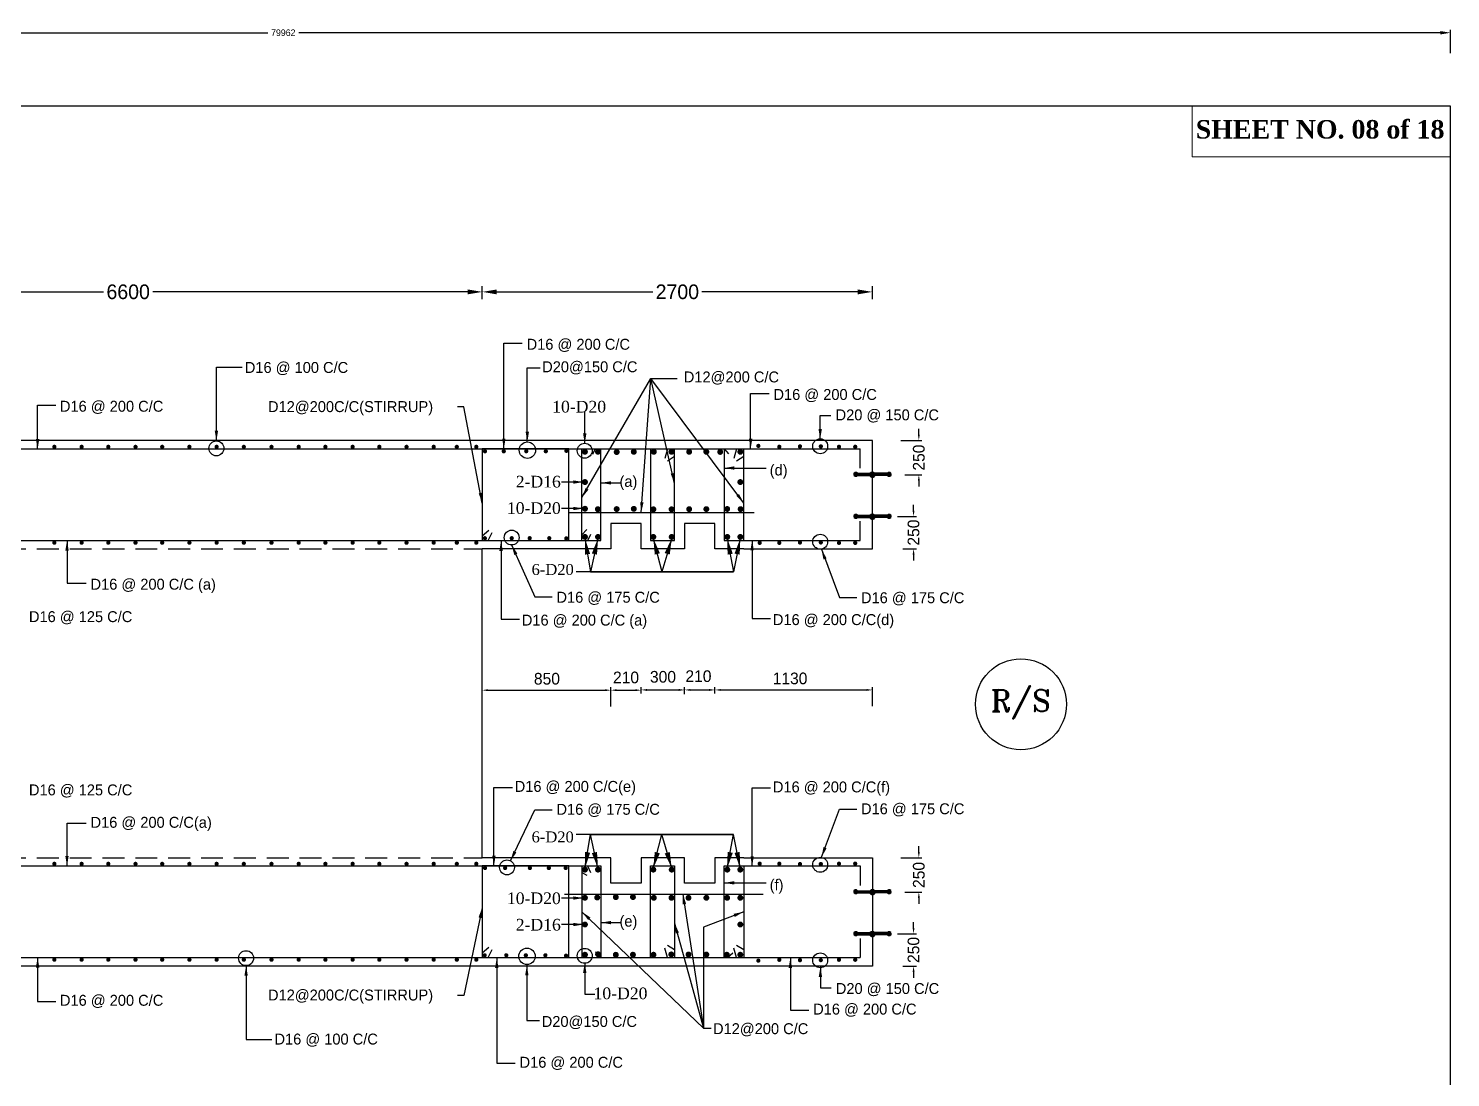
# Model space of a CAD drawing. Extents: x -1206532 to 786809, y -4288605 to 172932.
# Drawn here: x -339896 to -291186, y -4242746 to -4206809 of the extents above; entities that cross this region are included whole.
import ezdxf

# ---------------------------------------------------------------- set-up
doc = ezdxf.new("R2010")
doc.units = 0
doc.header["$LTSCALE"] = 300
doc.header["$MEASUREMENT"] = 0
doc.linetypes.add('DASHED', pattern=[0.75, 0.5, -0.25])
doc.layers.get('0').update_dxf_attribs({"linetype": 'CONTINUOUS'})
doc.layers.get('DEFPOINTS').update_dxf_attribs({"linetype": 'CONTINUOUS'})
doc.layers.add('LINE', color=7, linetype='CONTINUOUS')
doc.layers.add('Other line', color=7, linetype='CONTINUOUS', lineweight=15)
doc.styles.add('BIG', font='ROMANT.SHX')
doc.styles.add('SMALL', font='ROMANS.SHX')
doc.dimstyles.new('3', dxfattribs={"dimtxt": 225, "dimasz": 350, "dimexe": 100, "dimexo": 25, "dimgap": 9, "dimtad": 0, "dimdec": 0, "dimzin": 0, "dimdsep": 46, "dimtxsty": 'Standard', "dimcen": 0, "dimclrd": 5, "dimclre": 6, "dimclrt": 1, "dimadec": 0, "dimazin": 0, "dimtfac": 1, "dimtdec": 0, "dimtofl": 0, "dimtmove": 2, "dimatfit": 3, "dimfxl": 1, "dimtolj": 1, "dimtzin": 0, "dimarcsym": 0})

# ---------------------------------------------------------------- blocks, each defined once
blk = doc.blocks.new('*D509')
at = {"layer": 'DEFPOINTS', "color": 0, "lineweight": 30}
for p in [(-291186, -4206957), (-371148, -4209476), (-291186, -4209476)]:
    blk.add_point(p, dxfattribs=at)
at = {"layer": 'Other line', "color": 0, "linetype": 'ByBlock', "lineweight": -2}
for p, q in [((-371148, -4207657), (-371148, -4206857)), ((-291186, -4207657), (-291186, -4206857))]:
    blk.add_line(p, q, dxfattribs=at)
at = {"layer": 'Other line', "linetype": 'ByBlock', "lineweight": -2}
for p, q in [((-370798, -4206957), (-331701, -4206957)), ((-291536, -4206957), (-330633, -4206957))]:
    blk.add_line(p, q, dxfattribs=at)
at = {"layer": 'Other line', "lineweight": 30}
for points in [[(-370798, -4206898), (-370798, -4207015), (-371148, -4206957)], [(-291536, -4206898), (-291536, -4207015), (-291186, -4206957)]]:
    blk.add_solid(points, dxfattribs=at)
at = {"layer": 'Other line', "color": 0, "lineweight": 30, "insert": (-331167, -4206957), "char_height": 225, "attachment_point": 5}
blk.add_mtext('\\A1;79962', dxfattribs=at)
blk = doc.blocks.new('*D867')
at = {"layer": 'DEFPOINTS', "color": 0, "lineweight": 30}
for p in [(-324353, -4215833), (-348608, -4216417), (-324353, -4216417)]:
    blk.add_point(p, dxfattribs=at)
at = {"layer": 'LINE', "color": 7, "lineweight": -2}
for p, q in [((-348608, -4216083), (-348608, -4215633)), ((-348108, -4215833), (-337322, -4215833)), ((-324853, -4215833), (-335638, -4215833)), ((-324353, -4216083), (-324353, -4215633))]:
    blk.add_line(p, q, dxfattribs=at)
at = {"layer": 'LINE', "color": 7, "lineweight": 30}
for points in [[(-348108, -4215750), (-348108, -4215917), (-348608, -4215833)], [(-324853, -4215750), (-324853, -4215917), (-324353, -4215833)]]:
    blk.add_solid(points, dxfattribs=at)
at = {"layer": 'LINE', "color": 7, "lineweight": 30, "insert": (-336480, -4215833), "char_height": 500, "attachment_point": 5}
blk.add_mtext('\\A1;6600', dxfattribs=at)
blk = doc.blocks.new('*D868')
at = {"layer": 'DEFPOINTS', "color": 0, "lineweight": 30}
for p in [(-310988, -4215833), (-324353, -4216224), (-310988, -4216224)]:
    blk.add_point(p, dxfattribs=at)
at = {"layer": 'LINE', "color": 7, "lineweight": -2}
for p, q in [((-324353, -4216083), (-324353, -4215633)), ((-323853, -4215833), (-318512, -4215833)), ((-311488, -4215833), (-316828, -4215833)), ((-310988, -4216083), (-310988, -4215633))]:
    blk.add_line(p, q, dxfattribs=at)
at = {"layer": 'LINE', "color": 7, "lineweight": 30}
for points in [[(-323853, -4215750), (-323853, -4215917), (-324353, -4215833)], [(-311488, -4215750), (-311488, -4215917), (-310988, -4215833)]]:
    blk.add_solid(points, dxfattribs=at)
at = {"layer": 'LINE', "color": 7, "lineweight": 30, "insert": (-317670, -4215833), "char_height": 500, "attachment_point": 5}
blk.add_mtext('\\A1;2700', dxfattribs=at)
blk = doc.blocks.new('*D873')
at = {"layer": 'DEFPOINTS', "color": 0, "lineweight": 30}
for p in [(-319947, -4229618), (-318908, -4229477), (-318908, -4229534)]:
    blk.add_point(p, dxfattribs=at)
at = {"layer": 'LINE', "color": 0, "lineweight": -2}
for p, q in [((-319947, -4229593), (-319947, -4229377)), ((-318908, -4229509), (-318908, -4229377)), ((-319747, -4229477), (-319108, -4229477))]:
    blk.add_line(p, q, dxfattribs=at)
at = {"layer": 'LINE', "color": 0, "lineweight": 30}
for points in [[(-319747, -4229443), (-319747, -4229510), (-319947, -4229477)], [(-319108, -4229443), (-319108, -4229510), (-318908, -4229477)]]:
    blk.add_solid(points, dxfattribs=at)
at = {"layer": 'LINE', "color": 0, "insert": (-319428, -4229043), "char_height": 400, "attachment_point": 5}
blk.add_mtext('\\A1;210', dxfattribs=at)
blk = doc.blocks.new('*D874')
at = {"layer": 'DEFPOINTS', "color": 0, "lineweight": 30}
for p in [(-317423, -4229468), (-318908, -4229610), (-317423, -4229636)]:
    blk.add_point(p, dxfattribs=at)
at = {"layer": 'LINE', "color": 0, "lineweight": -2}
for p, q in [((-318908, -4229585), (-318908, -4229368)), ((-318708, -4229468), (-317623, -4229468)), ((-317423, -4229611), (-317423, -4229368))]:
    blk.add_line(p, q, dxfattribs=at)
at = {"layer": 'LINE', "color": 0, "lineweight": 30}
for points in [[(-318708, -4229435), (-318708, -4229502), (-318908, -4229468)], [(-317623, -4229435), (-317623, -4229502), (-317423, -4229468)]]:
    blk.add_solid(points, dxfattribs=at)
at = {"layer": 'LINE', "color": 0, "insert": (-318162, -4229021), "char_height": 400, "attachment_point": 5}
blk.add_mtext('\\A1;300', dxfattribs=at)
blk = doc.blocks.new('*D875')
at = {"layer": 'DEFPOINTS', "color": 0, "lineweight": 30}
for p in [(-316383, -4229468), (-317423, -4229610), (-316383, -4229525)]:
    blk.add_point(p, dxfattribs=at)
at = {"layer": 'LINE', "color": 0, "lineweight": -2}
for p, q in [((-317423, -4229585), (-317423, -4229368)), ((-317223, -4229468), (-316583, -4229468)), ((-316383, -4229500), (-316383, -4229368))]:
    blk.add_line(p, q, dxfattribs=at)
at = {"layer": 'LINE', "color": 0, "lineweight": 30}
for points in [[(-317223, -4229435), (-317223, -4229502), (-317423, -4229468)], [(-316583, -4229435), (-316583, -4229502), (-316383, -4229468)]]:
    blk.add_solid(points, dxfattribs=at)
at = {"layer": 'LINE', "color": 0, "insert": (-316947, -4228999), "char_height": 400, "attachment_point": 5}
blk.add_mtext('\\A1;210', dxfattribs=at)
blk = doc.blocks.new('*D876')
at = {"layer": 'DEFPOINTS', "color": 0, "lineweight": 30}
for p in [(-310988, -4229468), (-316383, -4229610), (-310988, -4230053)]:
    blk.add_point(p, dxfattribs=at)
at = {"layer": 'LINE', "color": 0, "lineweight": -2}
for p, q in [((-316383, -4229585), (-316383, -4229368)), ((-316183, -4229468), (-311188, -4229468)), ((-310988, -4230028), (-310988, -4229368))]:
    blk.add_line(p, q, dxfattribs=at)
at = {"layer": 'LINE', "color": 0, "lineweight": 30}
for points in [[(-316183, -4229435), (-316183, -4229502), (-316383, -4229468)], [(-311188, -4229435), (-311188, -4229502), (-310988, -4229468)]]:
    blk.add_solid(points, dxfattribs=at)
at = {"layer": 'LINE', "color": 0, "insert": (-313810, -4229076), "char_height": 400, "attachment_point": 5}
blk.add_mtext('\\A1;1130', dxfattribs=at)
blk = doc.blocks.new('*D877')
at = {"layer": 'DEFPOINTS', "color": 0, "lineweight": 30}
for p in [(-324353, -4229778), (-319947, -4229477), (-319947, -4230061)]:
    blk.add_point(p, dxfattribs=at)
at = {"layer": 'LINE', "color": 0, "lineweight": -2}
for p, q in [((-324353, -4229753), (-324353, -4229377)), ((-319947, -4230036), (-319947, -4229377)), ((-324153, -4229477), (-320147, -4229477))]:
    blk.add_line(p, q, dxfattribs=at)
at = {"layer": 'LINE', "color": 0, "lineweight": 30}
for points in [[(-324153, -4229443), (-324153, -4229510), (-324353, -4229477)], [(-320147, -4229443), (-320147, -4229510), (-319947, -4229477)]]:
    blk.add_solid(points, dxfattribs=at)
at = {"layer": 'LINE', "color": 0, "insert": (-322137, -4229087), "char_height": 400, "attachment_point": 5}
blk.add_mtext('\\A1;850', dxfattribs=at)
blk = doc.blocks.new('*D993')
at = {"layer": 'DEFPOINTS', "color": 0, "lineweight": 30}
for p in [(-310042, -4220920), (-309900, -4222098), (-309398, -4222098)]:
    blk.add_point(p, dxfattribs=at)
at = {"layer": 'LINE', "color": 0, "lineweight": -2}
for p, q in [((-309398, -4220720), (-309398, -4220520)), ((-310017, -4220920), (-309298, -4220920)), ((-309875, -4222098), (-309298, -4222098)), ((-309398, -4222298), (-309398, -4222498))]:
    blk.add_line(p, q, dxfattribs=at)
at = {"layer": 'LINE', "color": 0, "lineweight": 30}
for points in [[(-309431, -4220720), (-309365, -4220720), (-309398, -4220920)], [(-309431, -4222298), (-309365, -4222298), (-309398, -4222098)]]:
    blk.add_solid(points, dxfattribs=at)
at = {"layer": 'LINE', "color": 0, "insert": (-309398, -4221509), "char_height": 400, "attachment_point": 5, "rotation": 90}
blk.add_mtext('\\A1;250', dxfattribs=at)
blk = doc.blocks.new('*D994')
at = {"layer": 'DEFPOINTS', "color": 0, "lineweight": 30}
for p in [(-310155, -4223524), (-309579, -4223524), (-309975, -4224633)]:
    blk.add_point(p, dxfattribs=at)
at = {"layer": 'LINE', "color": 0, "lineweight": -2}
for p, q in [((-309579, -4223324), (-309579, -4223124)), ((-310130, -4223524), (-309479, -4223524)), ((-309950, -4224633), (-309479, -4224633)), ((-309579, -4224833), (-309579, -4225033))]:
    blk.add_line(p, q, dxfattribs=at)
at = {"layer": 'LINE', "color": 0, "lineweight": 30}
for points in [[(-309612, -4223324), (-309546, -4223324), (-309579, -4223524)], [(-309612, -4224833), (-309546, -4224833), (-309579, -4224633)]]:
    blk.add_solid(points, dxfattribs=at)
at = {"layer": 'LINE', "color": 0, "insert": (-309579, -4224078), "char_height": 400, "attachment_point": 5, "rotation": 90}
blk.add_mtext('\\A1;250', dxfattribs=at)
blk = doc.blocks.new('*D1000')
at = {"layer": 'DEFPOINTS', "color": 0, "lineweight": 30}
for p in [(-310042, -4235217), (-309900, -4236394), (-309398, -4236394)]:
    blk.add_point(p, dxfattribs=at)
at = {"layer": 'LINE', "color": 0, "lineweight": -2}
for p, q in [((-309398, -4235017), (-309398, -4234817)), ((-310017, -4235217), (-309298, -4235217)), ((-309875, -4236394), (-309298, -4236394)), ((-309398, -4236594), (-309398, -4236794))]:
    blk.add_line(p, q, dxfattribs=at)
at = {"layer": 'LINE', "color": 0, "lineweight": 30}
for points in [[(-309431, -4235017), (-309365, -4235017), (-309398, -4235217)], [(-309431, -4236594), (-309365, -4236594), (-309398, -4236394)]]:
    blk.add_solid(points, dxfattribs=at)
at = {"layer": 'LINE', "color": 0, "insert": (-309398, -4235806), "char_height": 400, "attachment_point": 5, "rotation": 90}
blk.add_mtext('\\A1;250', dxfattribs=at)
blk = doc.blocks.new('*D1001')
at = {"layer": 'DEFPOINTS', "color": 0, "lineweight": 30}
for p in [(-310155, -4237820), (-309579, -4237820), (-309975, -4238929)]:
    blk.add_point(p, dxfattribs=at)
at = {"layer": 'LINE', "color": 0, "lineweight": -2}
for p, q in [((-309579, -4237620), (-309579, -4237420)), ((-310130, -4237820), (-309479, -4237820)), ((-309950, -4238929), (-309479, -4238929)), ((-309579, -4239129), (-309579, -4239329))]:
    blk.add_line(p, q, dxfattribs=at)
at = {"layer": 'LINE', "color": 0, "lineweight": 30}
for points in [[(-309612, -4237620), (-309546, -4237620), (-309579, -4237820)], [(-309612, -4239129), (-309546, -4239129), (-309579, -4238929)]]:
    blk.add_solid(points, dxfattribs=at)
at = {"layer": 'LINE', "color": 0, "insert": (-309579, -4238375), "char_height": 400, "attachment_point": 5, "rotation": 90}
blk.add_mtext('\\A1;250', dxfattribs=at)

msp = doc.modelspace()

# ---------------------------------------------------------------- hatches: boundary and pattern name
at = {"layer": 'Other line', "lineweight": 13}
h = msp.add_hatch(dxfattribs=at)
h.set_pattern_fill('ANSI31', color=0, scale=50, style=0)
h.paths.add_polyline_path([(-310471.409, -4222047.895), (-310911.46, -4222047.895, 0.252263653), (-310987.544, -4222006.9), (-310987.544, -4222189.1, 0.341998713), (-310899.337, -4222120.775), (-310471.409, -4222120.775, 3.461072193)])
h.paths.add_polyline_path([(-310987.544, -4222006.9, 0.252263653), (-311063.628, -4222047.895), (-311503.679, -4222047.895, 3.461072193), (-311503.679, -4222120.775), (-311075.752, -4222120.775, 0.341998713), (-310987.544, -4222189.1)])
h = msp.add_hatch(dxfattribs=at)
h.set_pattern_fill('ANSI31', color=0, scale=50, style=0)
h.paths.add_polyline_path([(-310471.409, -4223484.895), (-310911.46, -4223484.895, 0.252263653), (-310987.544, -4223443.9), (-310987.544, -4223626.1, 0.341998713), (-310899.337, -4223557.775), (-310471.409, -4223557.775, 3.461072193)])
h.paths.add_polyline_path([(-310987.544, -4223443.9, 0.252263653), (-311063.628, -4223484.895), (-311503.679, -4223484.895, 3.461072193), (-311503.679, -4223557.775), (-311075.752, -4223557.775, 0.341998713), (-310987.544, -4223626.1)])
h = msp.add_hatch(dxfattribs=at)
h.set_pattern_fill('ANSI31', color=0, scale=50, style=0)
h.paths.add_polyline_path([(-310471.409, -4236344.17), (-310911.46, -4236344.17, 0.252263653), (-310987.544, -4236303.175), (-310987.544, -4236485.376, 0.341998713), (-310899.337, -4236417.051), (-310471.409, -4236417.051, 3.461072193)])
h.paths.add_polyline_path([(-310987.544, -4236303.175, 0.252263653), (-311063.628, -4236344.17), (-311503.679, -4236344.17, 3.461072193), (-311503.679, -4236417.051), (-311075.752, -4236417.051, 0.341998713), (-310987.544, -4236485.376)])
h = msp.add_hatch(dxfattribs=at)
h.set_pattern_fill('ANSI31', color=0, scale=50, style=0)
h.paths.add_polyline_path([(-310987.544, -4237740.175, 0.252263653), (-311063.628, -4237781.17), (-311503.679, -4237781.17, 3.461072193), (-311503.679, -4237854.051), (-311075.752, -4237854.051, 0.341998713), (-310987.544, -4237922.376)])
h = msp.add_hatch(dxfattribs=at)
h.set_pattern_fill('ANSI31', color=0, scale=50, style=0)
h.paths.add_polyline_path([(-310471.409, -4237781.17), (-310911.46, -4237781.17, 0.252263653), (-310987.544, -4237740.175), (-310987.544, -4237922.376, 0.341998713), (-310899.337, -4237854.051), (-310471.409, -4237854.051, 3.461072193)])

# ---------------------------------------------------------------- linework, layer by layer
at = {"linetype": 'Continuous'}
for p, q in [((-311503.679, -4222047.895), (-311063.628, -4222047.895)), ((-311503.679, -4222120.775), (-311075.752, -4222120.775)), ((-310471.409, -4222047.895), (-310911.46, -4222047.895)), ((-310471.409, -4222120.775), (-310899.337, -4222120.775)), ((-311503.679, -4223484.895), (-311063.628, -4223484.895)), ((-311503.679, -4223557.775), (-311075.752, -4223557.775)), ((-310471.409, -4223484.895), (-310911.46, -4223484.895)), ((-310471.409, -4223557.775), (-310899.337, -4223557.775)), ((-311503.679, -4236344.17), (-311063.628, -4236344.17)), ((-311503.679, -4236417.051), (-311075.752, -4236417.051)), ((-310471.409, -4236344.17), (-310911.46, -4236344.17)), ((-310471.409, -4236417.051), (-310899.337, -4236417.051)), ((-311503.679, -4237781.17), (-311063.628, -4237781.17)), ((-311503.679, -4237854.051), (-311075.752, -4237854.051)), ((-310471.409, -4237781.17), (-310911.46, -4237781.17)), ((-310471.409, -4237854.051), (-310899.337, -4237854.051))]:
    msp.add_line(p, q, dxfattribs=at)
for centre, radius, start, end in [((-311561.476, -4222084.335), 68.325, 32.2309526, 327.7690474), ((-310987.544, -4222098), 91.1, 194.4775122, 345.5224878), ((-310987.544, -4222098), 91.1, 33.367013, 146.632987), ((-310413.612, -4222084.335), 68.325, 212.2309526, 147.7690474), ((-311561.476, -4223521.335), 68.325, 32.2309526, 327.7690474), ((-310987.544, -4223535), 91.1, 194.4775122, 345.5224878), ((-310987.544, -4223535), 91.1, 33.367013, 146.632987), ((-310413.612, -4223521.335), 68.325, 212.2309526, 147.7690474), ((-311561.476, -4236380.611), 68.325, 32.2309526, 327.7690474), ((-310987.544, -4236394.276), 91.1, 194.4775122, 345.5224878), ((-310987.544, -4236394.276), 91.1, 33.367013, 146.632987), ((-310413.612, -4236380.611), 68.325, 212.2309526, 147.7690474), ((-311561.476, -4237817.611), 68.325, 32.2309526, 327.7690474), ((-310987.544, -4237831.276), 91.1, 33.367013, 146.632987), ((-310413.612, -4237817.611), 68.325, 212.2309526, 147.7690474), ((-310987.544, -4237831.276), 91.1, 194.4775122, 345.5224878)]:
    msp.add_arc(centre, radius, start, end, dxfattribs=at)
at = {"layer": 'LINE'}
for p, q in [((-311403.218, -4221870.628), (-311405.965, -4221212.215)), ((-311403.218, -4224353.386), (-311405.996, -4223687.472)), ((-311403.218, -4235496.365), (-311405.996, -4236162.278)), ((-311403.218, -4237979.122), (-311405.965, -4238637.535))]:
    msp.add_line(p, q, dxfattribs=at)
msp.add_lwpolyline([(-371147.559, -4266019.738), (-291186.014, -4266019.738), (-291186.014, -4209475.502), (-371147.559, -4209475.502)], close=True, dxfattribs=at)
at = {"layer": 'LINE', "lineweight": 9}
msp.add_lwpolyline([(-291186.014, -4209475.502), (-300033.148, -4209475.502), (-300033.148, -4211210.956), (-291186.014, -4211210.956)], close=True, dxfattribs=at)
at = {"layer": 'LINE'}
for points, const_width in [([(-339043.365, -4221140.689, -1), (-338971.365, -4221140.689, -1)], 72), ([(-338110.949, -4221140.689, -1), (-338038.949, -4221140.689, -1)], 72), ([(-337196.816, -4221140.689, -1), (-337124.816, -4221140.689, -1)], 72), ([(-336264.4, -4221140.689, -1), (-336192.4, -4221140.689, -1)], 72), ([(-335350.283, -4221140.689, -1), (-335278.283, -4221140.689, -1)], 72), ([(-334417.868, -4221140.689, -1), (-334345.868, -4221140.689, -1)], 72), ([(-333486.942, -4221140.689, -1), (-333414.942, -4221140.689, -1)], 72), ([(-332554.526, -4221140.689, -1), (-332482.526, -4221140.689, -1)], 72), ([(-331606.824, -4221140.689, -1), (-331534.824, -4221140.689, -1)], 72), ([(-330674.408, -4221140.689, -1), (-330602.408, -4221140.689, -1)], 72), ([(-329760.275, -4221140.689, -1), (-329688.275, -4221140.689, -1)], 72), ([(-328827.859, -4221140.689, -1), (-328755.859, -4221140.689, -1)], 72), ([(-327913.742, -4221140.689, -1), (-327841.742, -4221140.689, -1)], 72), ([(-326981.327, -4221140.689, -1), (-326909.327, -4221140.689, -1)], 72), ([(-326050.401, -4221140.689, -1), (-325978.401, -4221140.689, -1)], 72), ([(-325259.078, -4221140.689, -1), (-325187.078, -4221140.689, -1)], 72), ([(-324591.876, -4221140.689, -1), (-324519.876, -4221140.689, -1)], 72), ([(-314930.89, -4221109.241, 1), (-314858.89, -4221109.241, 1)], 72), ([(-314213.828, -4221138.107, 1), (-314141.828, -4221138.107, 1)], 72), ([(-313506.675, -4221125.434, 1), (-313434.675, -4221125.434, 1)], 72), ([(-312791.489, -4221125.434, 1), (-312719.489, -4221125.434, 1)], 72), ([(-312169.257, -4221139.22, 1), (-312097.257, -4221139.22, 1)], 72), ([(-311613.662, -4221139.22, 1), (-311541.662, -4221139.22, 1)], 72), ([(-324295.024, -4221293.93, 1), (-324223.024, -4221293.93, 1)], 72), ([(-323651.162, -4221293.93, 1), (-323579.162, -4221293.93, 1)], 72), ([(-322880.846, -4221290.93, 1), (-322808.846, -4221290.93, 1)], 72), ([(-322210.657, -4221290.93, 1), (-322138.657, -4221290.93, 1)], 72), ([(-321503.505, -4221278.257, 1), (-321431.505, -4221278.257, 1)], 72), ([(-320884.509, -4221311.255, 1), (-320783.709, -4221311.255, 1)], 100.8), ([(-320440.022, -4221311.255, 1), (-320339.222, -4221311.255, 1)], 100.8), ([(-319797.275, -4221320.095, 1), (-319696.475, -4221320.095, 1)], 100.8), ([(-319212.847, -4221311.255, 1), (-319112.047, -4221311.255, 1)], 100.8), ([(-318523.922, -4221311.255, 1), (-318423.122, -4221311.255, 1)], 100.8), ([(-317923.348, -4221311.255, 1), (-317822.548, -4221311.255, 1)], 100.8), ([(-317314.601, -4221311.255, 1), (-317213.801, -4221311.255, 1)], 100.8), ([(-316727.601, -4221311.255, 1), (-316626.801, -4221311.255, 1)], 100.8), ([(-316251.434, -4221315.255, 1), (-316150.634, -4221315.255, 1)], 100.8), ([(-315563.489, -4221311.255, 1), (-315462.689, -4221311.255, 1)], 100.8), ([(-320884.509, -4222346.929, 1), (-320783.709, -4222346.929, 1)], 100.8), ([(-315563.489, -4222346.929, 1), (-315462.689, -4222346.929, 1)], 100.8), ([(-320884.509, -4223261.186, 1), (-320783.709, -4223261.186, 1)], 100.8), ([(-320444.022, -4223278.186, 1), (-320343.222, -4223278.186, 1)], 100.8), ([(-319797.275, -4223273.095, 1), (-319696.475, -4223273.095, 1)], 100.8), ([(-319212.847, -4223264.255, 1), (-319112.047, -4223264.255, 1)], 100.8), ([(-318541.847, -4223281.186, 1), (-318441.047, -4223281.186, 1)], 100.8), ([(-317919.348, -4223280.186, 1), (-317818.548, -4223280.186, 1)], 100.8), ([(-317314.601, -4223274.255, 1), (-317213.801, -4223274.255, 1)], 100.8), ([(-316727.601, -4223274.255, 1), (-316626.801, -4223274.255, 1)], 100.8), ([(-316012.434, -4223269.186, 1), (-315911.634, -4223269.186, 1)], 100.8), ([(-315553.489, -4223275.186, 1), (-315452.689, -4223275.186, 1)], 100.8), ([(-339043.365, -4224424.049, -1), (-338971.365, -4224424.049, -1)], 72), ([(-338110.949, -4224424.049, -1), (-338038.949, -4224424.049, -1)], 72), ([(-337196.816, -4224424.049, -1), (-337124.816, -4224424.049, -1)], 72), ([(-336264.4, -4224424.049, -1), (-336192.4, -4224424.049, -1)], 72), ([(-335350.283, -4224424.049, -1), (-335278.283, -4224424.049, -1)], 72), ([(-334417.868, -4224424.049, -1), (-334345.868, -4224424.049, -1)], 72), ([(-333486.942, -4224424.049, -1), (-333414.942, -4224424.049, -1)], 72), ([(-332554.526, -4224424.049, -1), (-332482.526, -4224424.049, -1)], 72), ([(-331606.824, -4224424.049, -1), (-331534.824, -4224424.049, -1)], 72), ([(-330674.408, -4224424.049, -1), (-330602.408, -4224424.049, -1)], 72), ([(-329760.275, -4224424.049, -1), (-329688.275, -4224424.049, -1)], 72), ([(-328827.859, -4224424.049, -1), (-328755.859, -4224424.049, -1)], 72), ([(-327913.742, -4224424.049, -1), (-327841.742, -4224424.049, -1)], 72), ([(-326981.327, -4224424.049, -1), (-326909.327, -4224424.049, -1)], 72), ([(-326050.401, -4224424.049, -1), (-325978.401, -4224424.049, -1)], 72), ([(-325259.078, -4224424.049, -1), (-325187.078, -4224424.049, -1)], 72), ([(-324591.876, -4224424.049, -1), (-324519.876, -4224424.049, -1)], 72), ([(-324299.197, -4224270.655, 1), (-324227.197, -4224270.655, 1)], 72), ([(-323377.759, -4224270.655, 1), (-323305.759, -4224270.655, 1)], 72), ([(-322763.587, -4224270.655, 1), (-322691.587, -4224270.655, 1)], 72), ([(-322093.399, -4224270.655, 1), (-322021.399, -4224270.655, 1)], 72), ([(-321510.246, -4224276.982, 1), (-321438.246, -4224276.982, 1)], 72), ([(-320884.509, -4224226.241, 1), (-320783.709, -4224226.241, 1)], 100.8), ([(-320438.192, -4224226.241, 1), (-320337.392, -4224226.241, 1)], 100.8), ([(-318542.853, -4224226.241, 1), (-318442.053, -4224226.241, 1)], 100.8), ([(-317913.107, -4224226.241, 1), (-317812.307, -4224226.241, 1)], 100.8), ([(-316009.806, -4224226.241, 1), (-315909.006, -4224226.241, 1)], 100.8), ([(-315563.489, -4224226.241, 1), (-315462.689, -4224226.241, 1)], 100.8), ([(-314884.016, -4224430.084, 1), (-314812.016, -4224430.084, 1)], 72), ([(-314213.828, -4224430.084, 1), (-314141.828, -4224430.084, 1)], 72), ([(-313506.675, -4224417.412, 1), (-313434.675, -4224417.412, 1)], 72), ([(-312791.489, -4224417.412, 1), (-312719.489, -4224417.412, 1)], 72), ([(-312169.257, -4224431.197, 1), (-312097.257, -4224431.197, 1)], 72), ([(-311613.662, -4224431.197, 1), (-311541.662, -4224431.197, 1)], 72), ([(-339043.365, -4235425.701, 1), (-338971.365, -4235425.701, 1)], 72), ([(-338110.949, -4235425.701, 1), (-338038.949, -4235425.701, 1)], 72), ([(-337196.816, -4235425.701, 1), (-337124.816, -4235425.701, 1)], 72), ([(-336264.4, -4235425.701, 1), (-336192.4, -4235425.701, 1)], 72), ([(-335350.283, -4235425.701, 1), (-335278.283, -4235425.701, 1)], 72), ([(-334417.868, -4235425.701, 1), (-334345.868, -4235425.701, 1)], 72), ([(-333486.942, -4235425.701, 1), (-333414.942, -4235425.701, 1)], 72), ([(-332554.526, -4235425.701, 1), (-332482.526, -4235425.701, 1)], 72), ([(-331606.824, -4235425.701, 1), (-331534.824, -4235425.701, 1)], 72), ([(-330674.408, -4235425.701, 1), (-330602.408, -4235425.701, 1)], 72), ([(-329760.275, -4235425.701, 1), (-329688.275, -4235425.701, 1)], 72), ([(-328827.859, -4235425.701, 1), (-328755.859, -4235425.701, 1)], 72), ([(-327913.742, -4235425.701, 1), (-327841.742, -4235425.701, 1)], 72), ([(-326981.327, -4235425.701, 1), (-326909.327, -4235425.701, 1)], 72), ([(-326050.401, -4235425.701, 1), (-325978.401, -4235425.701, 1)], 72), ([(-325259.078, -4235425.701, 1), (-325187.078, -4235425.701, 1)], 72), ([(-324591.876, -4235425.701, 1), (-324519.876, -4235425.701, 1)], 72), ([(-324291.963, -4235567.658, -1), (-324219.963, -4235567.658, -1)], 72), ([(-323605.612, -4235567.658, -1), (-323533.612, -4235567.658, -1)], 72), ([(-322756.612, -4235567.658, -1), (-322684.612, -4235567.658, -1)], 72), ([(-322107.612, -4235567.658, -1), (-322035.612, -4235567.658, -1)], 72), ([(-321529.424, -4235567.658, -1), (-321457.424, -4235567.658, -1)], 72), ([(-320884.509, -4235623.51, -1), (-320783.709, -4235623.51, -1)], 100.8), ([(-320438.192, -4235623.51, -1), (-320337.392, -4235623.51, -1)], 100.8), ([(-318542.853, -4235623.51, -1), (-318442.053, -4235623.51, -1)], 100.8), ([(-317913.107, -4235623.51, -1), (-317812.307, -4235623.51, -1)], 100.8), ([(-316009.806, -4235623.51, -1), (-315909.006, -4235623.51, -1)], 100.8), ([(-315563.489, -4235623.51, -1), (-315462.689, -4235623.51, -1)], 100.8), ([(-314884.016, -4235419.666, -1), (-314812.016, -4235419.666, -1)], 72), ([(-314213.828, -4235419.666, -1), (-314141.828, -4235419.666, -1)], 72), ([(-313506.675, -4235432.339, -1), (-313434.675, -4235432.339, -1)], 72), ([(-312791.489, -4235432.339, -1), (-312719.489, -4235432.339, -1)], 72), ([(-312169.257, -4235418.553, -1), (-312097.257, -4235418.553, -1)], 72), ([(-311613.662, -4235418.553, -1), (-311541.662, -4235418.553, -1)], 72), ([(-320884.509, -4236588.564, -1), (-320783.709, -4236588.564, -1)], 100.8), ([(-320464.022, -4236579.564, -1), (-320363.222, -4236579.564, -1)], 100.8), ([(-319828.275, -4236564.656, -1), (-319727.475, -4236564.656, -1)], 100.8), ([(-319241.348, -4236563.495, -1), (-319140.548, -4236563.495, -1)], 100.8), ([(-318526.847, -4236588.564, -1), (-318426.047, -4236588.564, -1)], 100.8), ([(-317921.922, -4236588.564, -1), (-317821.122, -4236588.564, -1)], 100.8), ([(-317338.348, -4236588.564, -1), (-317237.548, -4236588.564, -1)], 100.8), ([(-316726.601, -4236588.564, -1), (-316625.801, -4236588.564, -1)], 100.8), ([(-316015.434, -4236588.564, -1), (-315914.634, -4236588.564, -1)], 100.8), ([(-315563.489, -4236588.564, -1), (-315462.689, -4236588.564, -1)], 100.8), ([(-320884.509, -4237502.822, -1), (-320783.709, -4237502.822, -1)], 100.8), ([(-315563.489, -4237502.822, -1), (-315462.689, -4237502.822, -1)], 100.8), ([(-339043.365, -4238709.062, 1), (-338971.365, -4238709.062, 1)], 72), ([(-338110.949, -4238709.062, 1), (-338038.949, -4238709.062, 1)], 72), ([(-337196.816, -4238709.062, 1), (-337124.816, -4238709.062, 1)], 72), ([(-336264.4, -4238709.062, 1), (-336192.4, -4238709.062, 1)], 72), ([(-335350.283, -4238709.062, 1), (-335278.283, -4238709.062, 1)], 72), ([(-334417.868, -4238709.062, 1), (-334345.868, -4238709.062, 1)], 72), ([(-333486.942, -4238709.062, 1), (-333414.942, -4238709.062, 1)], 72), ([(-332554.526, -4238709.062, 1), (-332482.526, -4238709.062, 1)], 72), ([(-331606.824, -4238709.062, 1), (-331534.824, -4238709.062, 1)], 72), ([(-330674.408, -4238709.062, 1), (-330602.408, -4238709.062, 1)], 72), ([(-329760.275, -4238709.062, 1), (-329688.275, -4238709.062, 1)], 72), ([(-328827.859, -4238709.062, 1), (-328755.859, -4238709.062, 1)], 72), ([(-327913.742, -4238709.062, 1), (-327841.742, -4238709.062, 1)], 72), ([(-326981.327, -4238709.062, 1), (-326909.327, -4238709.062, 1)], 72), ([(-326050.401, -4238709.062, 1), (-325978.401, -4238709.062, 1)], 72), ([(-325259.078, -4238709.062, 1), (-325187.078, -4238709.062, 1)], 72), ([(-324591.876, -4238709.062, 1), (-324519.876, -4238709.062, 1)], 72), ([(-324306.101, -4238557.051, -1), (-324234.101, -4238557.051, -1)], 72), ([(-323565.239, -4238557.051, -1), (-323493.239, -4238557.051, -1)], 72), ([(-322895.922, -4238557.051, -1), (-322823.922, -4238557.051, -1)], 72), ([(-322225.734, -4238557.051, -1), (-322153.734, -4238557.051, -1)], 72), ([(-321518.582, -4238569.724, -1), (-321446.582, -4238569.724, -1)], 72), ([(-320884.509, -4238538.495, -1), (-320783.709, -4238538.495, -1)], 100.8), ([(-320437.022, -4238520.495, -1), (-320336.222, -4238520.495, -1)], 100.8), ([(-319828.275, -4238539.656, -1), (-319727.475, -4238539.656, -1)], 100.8), ([(-319241.348, -4238538.495, -1), (-319140.548, -4238538.495, -1)], 100.8), ([(-318537.847, -4238538.495, -1), (-318437.047, -4238538.495, -1)], 100.8), ([(-317926.922, -4238527.495, -1), (-317826.122, -4238527.495, -1)], 100.8), ([(-317338.348, -4238531.564, -1), (-317237.548, -4238531.564, -1)], 100.8), ([(-316726.601, -4238531.564, -1), (-316625.801, -4238531.564, -1)], 100.8), ([(-316023.434, -4238538.495, -1), (-315922.634, -4238538.495, -1)], 100.8), ([(-315563.489, -4238538.495, -1), (-315462.689, -4238538.495, -1)], 100.8), ([(-314930.89, -4238740.509, -1), (-314858.89, -4238740.509, -1)], 72), ([(-314213.828, -4238711.644, -1), (-314141.828, -4238711.644, -1)], 72), ([(-313506.675, -4238724.316, -1), (-313434.675, -4238724.316, -1)], 72), ([(-312791.489, -4238724.316, -1), (-312719.489, -4238724.316, -1)], 72), ([(-312169.257, -4238710.531, -1), (-312097.257, -4238710.531, -1)], 72), ([(-311613.662, -4238710.531, -1), (-311541.662, -4238710.531, -1)], 72)]:
    msp.add_lwpolyline(points, format="xyb", close=True, dxfattribs=dict(at, const_width=const_width))
for centre, radius in [((-333456.744, -4221193.805), 255.354), ((-322804.738, -4221254.069), 280.936), ((-320840.251, -4221273.687), 255.354), ((-312777.251, -4221119.687), 255.354), ((-323344.762, -4224247.726), 255.354), ((-312777.251, -4224391.665), 255.354), ((-305900.057, -4229959.51), 1557.049), ((-323504.664, -4235547.238), 255.354), ((-312777.251, -4235458.086), 255.354), ((-332440.744, -4238655.945), 255.354), ((-322819.815, -4238593.912), 280.936), ((-320840.251, -4238576.063), 255.354), ((-312777.251, -4238730.063), 255.354)]:
    msp.add_circle(centre, radius, dxfattribs=at)
at = {"layer": 'Other line', "color": 0, "lineweight": 30}
for p, q in [((-318580, -4218794.938), (-317672.537, -4218794.938)), ((-310987.544, -4220920.487), (-356032.544, -4220920.487)), ((-310987.544, -4224632.987), (-310987.544, -4220920.487)), ((-355696.441, -4221212.215), (-322962.861, -4221212.215)), ((-324045.375, -4221212.215), (-311405.965, -4221212.215)), ((-320937.044, -4224353.386), (-320937.044, -4221212.215)), ((-320483, -4221212.215), (-320572, -4221400.293)), ((-320288.714, -4224353.386), (-320288.714, -4221212.215)), ((-318593.01, -4221212.215), (-318593.01, -4224353.386)), ((-318011.466, -4221212.215), (-318102.171, -4221541.34)), ((-317764.214, -4221473.365), (-318011.466, -4221631.97)), ((-317764.214, -4224353.386), (-317764.214, -4221212.215)), ((-316068.51, -4221212.215), (-316068.51, -4224353.386)), ((-316068.51, -4221212.215), (-315920, -4221386)), ((-315642.822, -4221212.215), (-315733.528, -4221541.34)), ((-315395.571, -4221473.365), (-315642.822, -4221631.97)), ((-315395.571, -4224353.386), (-315395.571, -4221212.215)), ((-321392.078, -4223388.525), (-315043.115, -4223388.525)), ((-317764.214, -4223388.525), (-316068.51, -4223388.525)), ((-324352.544, -4224192), (-324126, -4223991)), ((-324150, -4224353.386), (-324014, -4224077)), ((-320937.044, -4224157), (-320770, -4223972)), ((-318907.544, -4223766.737), (-319947.044, -4223766.737)), ((-319947.044, -4223766.737), (-319947.044, -4224632.987)), ((-318907.544, -4223766.737), (-319947.044, -4223766.737)), ((-319947.044, -4223766.737), (-319947.044, -4224632.987)), ((-318907.544, -4224632.987), (-318907.544, -4223766.737)), ((-318907.544, -4224632.987), (-318907.544, -4223766.737)), ((-316383.044, -4223766.737), (-317422.544, -4223766.737)), ((-317422.544, -4223766.737), (-317422.544, -4224632.987)), ((-316383.044, -4223766.737), (-317422.544, -4223766.737)), ((-317422.544, -4223766.737), (-317422.544, -4224632.987)), ((-316383.044, -4224632.987), (-316383.044, -4223766.737)), ((-316383.044, -4224632.987), (-316383.044, -4223766.737)), ((-349973.772, -4224353.386), (-322962.861, -4224353.386)), ((-324045.375, -4224353.386), (-320937.044, -4224353.386)), ((-320937.044, -4224353.386), (-320288.714, -4224353.386)), ((-320739, -4224353.386), (-320631, -4224129)), ((-318593.01, -4224353.386), (-317764.214, -4224353.386)), ((-316068.51, -4224353.386), (-311403.216, -4224353.706)), ((-320937.044, -4224632.987), (-324352.544, -4224632.987)), ((-324352.544, -4235216.763), (-324352.544, -4224632.987)), ((-319947.044, -4224632.987), (-320937.044, -4224632.987)), ((-319947.044, -4224632.987), (-320937.044, -4224632.987)), ((-317422.544, -4224632.987), (-318907.544, -4224632.987)), ((-317422.544, -4224632.987), (-318907.544, -4224632.987)), ((-315393.044, -4224632.987), (-316383.044, -4224632.987)), ((-315393.044, -4224632.987), (-316383.044, -4224632.987)), ((-315393.044, -4224632.987), (-310987.544, -4224632.987)), ((-320937.044, -4235216.763), (-324352.544, -4235216.763)), ((-319947.044, -4235216.763), (-320937.044, -4235216.763)), ((-319947.044, -4235216.763), (-320937.044, -4235216.763)), ((-319947.044, -4236083.013), (-319947.044, -4235216.763)), ((-319947.044, -4236083.013), (-319947.044, -4235216.763)), ((-317422.544, -4235216.763), (-318907.544, -4235216.763)), ((-318907.544, -4235216.763), (-318907.544, -4236083.013)), ((-317422.544, -4235216.763), (-318907.544, -4235216.763)), ((-318907.544, -4235216.763), (-318907.544, -4236083.013)), ((-317422.544, -4236083.013), (-317422.544, -4235216.763)), ((-317422.544, -4236083.013), (-317422.544, -4235216.763)), ((-315393.044, -4235216.763), (-316383.044, -4235216.763)), ((-316383.044, -4235216.763), (-316383.044, -4236083.013)), ((-315393.044, -4235216.763), (-316383.044, -4235216.763)), ((-316383.044, -4235216.763), (-316383.044, -4236083.013)), ((-315393.044, -4235216.763), (-310987.544, -4235216.763)), ((-310987.544, -4235216.763), (-310987.544, -4238929.263)), ((-350681.631, -4235496.365), (-322962.861, -4235496.365)), ((-324045.375, -4235496.365), (-320937.044, -4235496.365)), ((-320937.044, -4235496.365), (-320288.714, -4235496.365)), ((-320937.044, -4235496.365), (-320937.044, -4238637.535)), ((-320937.044, -4235723), (-320765, -4235808)), ((-320752, -4235496.365), (-320650, -4235719)), ((-320288.714, -4235496.365), (-320288.714, -4238637.535)), ((-318593.01, -4238637.535), (-318593.01, -4235496.365)), ((-318593.01, -4235496.365), (-317764.214, -4235496.365)), ((-317764.214, -4235496.365), (-317764.214, -4238637.535)), ((-316068.51, -4235496.365), (-311403.216, -4235496.044)), ((-316068.51, -4238637.535), (-316068.51, -4235496.365)), ((-315395.571, -4235496.365), (-315395.571, -4238637.535)), ((-318907.544, -4236083.013), (-319947.044, -4236083.013)), ((-318907.544, -4236083.013), (-319947.044, -4236083.013)), ((-316383.044, -4236083.013), (-317422.544, -4236083.013)), ((-316383.044, -4236083.013), (-317422.544, -4236083.013)), ((-321531, -4236461.225), (-314731, -4236461.225)), ((-317764.214, -4236461.225), (-316068.51, -4236461.225)), ((-316771, -4237590), (-316771, -4241054.812)), ((-317764.214, -4238376.386), (-318011.466, -4238217.781)), ((-315395.571, -4238376.386), (-315642.822, -4238217.781)), ((-355696.441, -4238637.535), (-322962.861, -4238637.535)), ((-324352.544, -4238476.15), (-324126, -4238275.15)), ((-324150, -4238637.535), (-324014, -4238361.15)), ((-324045.375, -4238637.535), (-311405.965, -4238637.535)), ((-320288.714, -4238637.535), (-320477.313, -4238444.81)), ((-318011.466, -4238637.535), (-318102.171, -4238308.41)), ((-315947, -4238637.535), (-315770.49, -4238472)), ((-315642.822, -4238637.535), (-315733.528, -4238308.41)), ((-310987.544, -4238929.263), (-356032.544, -4238929.263)), ((-320841.302, -4239893.453), (-320496, -4239893.453)), ((-316771, -4241054.812), (-316511, -4241054.812))]:
    msp.add_line(p, q, dxfattribs=at)
at = {"layer": 'Other line', "color": 0, "linetype": 'DASHED', "lineweight": 30, "ltscale": 5}
for p, q in [((-348607.544, -4224632.987), (-324352.544, -4224632.987)), ((-348607.544, -4235216.763), (-324352.544, -4235216.763))]:
    msp.add_line(p, q, dxfattribs=at)
at = {"layer": 'Other line', "color": 0, "lineweight": 30}
for points in [[(-324352.544, -4224353.386), (-321392, -4224353.386), (-321392, -4221212.215), (-324352.544, -4221212.215)], [(-324352.544, -4238637.535), (-321392, -4238637.535), (-321392, -4235496.365), (-324352.544, -4235496.365)]]:
    msp.add_lwpolyline(points, close=True, dxfattribs=at)

# ---------------------------------------------------------------- texts
at = {"linetype": 'ByBlock', "lineweight": 30, "char_height": 400, "width": 2398.89087}
for s, insert, attachment_point in [('{\\fTimes New Roman|b0|i0|c0|p18;10-D20}', (-320110.061, -4219565.256), 3), ('{\\fTimes New Roman|b0|i0|c0|p18;2-D16}', (-321660.85, -4222133.541), 3), ('{\\fTimes New Roman|b0|i0|c0|p18;10-D20}', (-321660.85, -4223039.525), 3), ('{\\fTimes New Roman|b0|i0|c0|p18;10-D20}', (-321660.85, -4236810.226), 9), ('{\\fTimes New Roman|b0|i0|c0|p18;2-D16}', (-321660.85, -4237716.209), 9), ('{\\fTimes New Roman|b0|i0|c0|p18;10-D20}', (-318694.061, -4240067.494), 9)]:
    msp.add_mtext(s, dxfattribs=dict(at, insert=insert, attachment_point=attachment_point))
at = {"layer": 'LINE'}
for s, p in [('D16 @ 200 C/C', (-322831.911, -4217814.462)), ('D16 @ 100 C/C', (-332484.937, -4218609.328)), ('D20@150 C/C', (-322299.526, -4218585.962)), ('D12@200 C/C', (-317449.39, -4218934.04)), ('D16 @ 200 C/C', (-314378.086, -4219534.408)), ('D16 @ 200 C/C', (-338817.303, -4219937.662)), ('D12@200C/C(STIRRUP)', (-331690.303, -4219950.174)), ('D20 @ 150 C/C', (-312249.497, -4220233.594)), ('(a)', (-319651.348, -4222511.076)), ('(d)', (-314506.634, -4222122.275)), ('D16 @ 200 C/C (a)', (-337769.197, -4226034.112)), ('D16 @ 175 C/C', (-321810.507, -4226480.16)), ('D16 @ 175 C/C', (-311379.579, -4226497.573)), ('D16 @ 125 C/C', (-339878.632, -4227144.758)), ('D16 @ 200 C/C (a)', (-322996.627, -4227263.779)), ('D16 @ 200 C/C(d)', (-314397.212, -4227246.362)), ('D16 @ 125 C/C', (-339878.632, -4233079.392)), ('D16 @ 200 C/C(e)', (-323240.627, -4232960.372)), ('D16 @ 200 C/C(f)', (-314397.212, -4232977.788)), ('D16 @ 175 C/C', (-321810.507, -4233743.99)), ('D16 @ 175 C/C', (-311379.579, -4233726.577)), ('D16 @ 200 C/C(a)', (-337769.197, -4234190.038)), ('(f)', (-314506.634, -4236331.275)), ('(e)', (-319651.348, -4237574.076)), ('D20 @ 150 C/C', (-312241.497, -4239883.557)), ('D16 @ 200 C/C', (-338817.303, -4240286.489)), ('D12@200C/C(STIRRUP)', (-331690.303, -4240106.174)), ('D20@150 C/C', (-322314.603, -4241012.304)), ('D16 @ 200 C/C', (-313018.086, -4240587.742)), ('D12@200 C/C', (-316447.39, -4241259.11)), ('D16 @ 100 C/C', (-331468.937, -4241614.822)), ('D16 @ 200 C/C', (-323073.911, -4242409.689))]:
    msp.add_text(s, height=374.4, dxfattribs=at).set_placement(p)
at = {"layer": 'LINE', "style": 'BIG'}
msp.add_text('R/S', height=738.342, dxfattribs=at).set_placement((-306940.43, -4230203.671))
at = {"layer": 'LINE', "insert": (-299913.964, -4209948.035), "char_height": 632.4912, "width": 8954.89283, "attachment_point": 1, "style": 'SMALL'}
msp.add_mtext('{\\fTimes New Roman|b1|i0|c0|p18;SHEET NO. 08 of 18}', dxfattribs=at)
at = {"layer": 'LINE', "char_height": 374.4, "width": 2398.89087}
for insert, attachment_point in [((-322661.787, -4225154.177), 1), ((-322661.787, -4234695.573), 7)]:
    msp.add_mtext('{\\fTimes New Roman|b0|i0|c0|p18;6-D20}', dxfattribs=dict(at, insert=insert, attachment_point=attachment_point))

# ---------------------------------------------------------------- dimensions: what is measured, and where the dimension line sits
at = {"layer": 'LINE', "lineweight": 30}
for base, p1, p2, text, picture, middle in [((-324352.544, -4215833.295), (-348607.544, -4216416.701), (-324352.544, -4216416.701), '6600', '*D867', (-336480.044, -4215833.295)), ((-310987.544, -4215833.295), (-324352.544, -4216223.585), (-310987.544, -4216223.585), '2700', '*D868', (-317670.044, -4215833.295))]:
    dim = msp.add_linear_dim(base=base, p1=p1, p2=p2, text=text, dimstyle='3', override={"dimtxt": 500, "dimasz": 500, "dimexe": 200, "dimexo": 5, "dimdle": 250, "dimclrd": 7, "dimclre": 7, "dimclrt": 7, "dimfxl": 250, "dimfxlon": 1}, dxfattribs=at)
    dim.commit()
    dim.dimension.update_dxf_attribs({"geometry": picture, "text_midpoint": middle})
at = {"layer": 'LINE'}
for base, p1, p2, picture, middle in [((-309398, -4222098), (-310042, -4220920.487), (-309900, -4222098), '*D993', (-309398, -4221509.244)), ((-309579, -4223524), (-309975, -4224632.987), (-310155, -4223524), '*D994', (-309579, -4224078.494)), ((-309398, -4236394.276), (-310042, -4235216.763), (-309900, -4236394.276), '*D1000', (-309398, -4235805.519)), ((-309579, -4237820.276), (-309975, -4238929.263), (-310155, -4237820.276), '*D1001', (-309579, -4238374.769))]:
    dim = msp.add_linear_dim(base=base, p1=p1, p2=p2, angle=90, text='250', dimstyle='3', override={"dimtxt": 400, "dimasz": 200, "dimclrd": 0, "dimclre": 0, "dimclrt": 0, "dimfxl": 700}, dxfattribs=at)
    dim.commit()
    dim.dimension.update_dxf_attribs({"geometry": picture, "text_midpoint": middle})
for base, p1, p2, text, picture, middle in [((-319947.044, -4229476.541), (-324352.544, -4229778.105), (-319947.044, -4230061.129), '850', '*D877', (-322137, -4229087)), ((-318907.544, -4229476.541), (-319947.044, -4229617.764), (-318907.544, -4229533.517), '210', '*D873', (-319428, -4229043)), ((-317422.544, -4229468.43), (-318907.544, -4229609.653), (-317422.544, -4229635.837), '300', '*D874', (-318162, -4229021)), ((-316383.044, -4229468.43), (-317422.544, -4229609.653), (-316383.044, -4229525.405), '210', '*D875', (-316947, -4228999)), ((-310987.544, -4229468.43), (-316383.044, -4229609.653), (-310987.544, -4230053.018), '1130', '*D876', (-313810, -4229076))]:
    dim = msp.add_linear_dim(base=base, p1=p1, p2=p2, text=text, dimstyle='3', override={"dimtxt": 400, "dimasz": 200, "dimclrd": 0, "dimclre": 0, "dimclrt": 0, "dimfxl": 700}, dxfattribs=at)
    dim.commit()
    dim.dimension.update_dxf_attribs({"geometry": picture, "text_midpoint": middle, "dimtype": 160})
at = {"layer": 'Other line', "color": 0, "lineweight": 30}
dim = msp.add_linear_dim(base=(-291186.014, -4206956.511), p1=(-371147.559, -4209475.502), p2=(-291186.014, -4209475.502), dimstyle='3', override={"dimclrd": 256, "dimclre": 0, "dimclrt": 0, "dimfxl": 700, "dimfxlon": 1}, dxfattribs=at)
dim.commit()
dim.dimension.update_dxf_attribs({"geometry": '*D509', "text_midpoint": (-331166.786, -4206956.511)})

# ---------------------------------------------------------------- leaders
at = {"layer": 'LINE', "lineweight": 30}
for points in [[(-315513.089, -4224276.641), (-315747.121, -4225425.679), (-321140.385, -4225426.189)], [(-320834.109, -4224276.641), (-320649.909, -4225426.314), (-315747.121, -4225425.679)], [(-320387.792, -4224276.641), (-320649.909, -4225426.314), (-319758.263, -4225426.314)], [(-318492.453, -4224276.641), (-318196.398, -4225426.314), (-315747.121, -4225425.679)], [(-317862.707, -4224276.641), (-318196.393, -4225425.151), (-315747.121, -4225425.679)], [(-315960.646, -4224276.625), (-315747.121, -4225425.679), (-315747.121, -4225425.679)], [(-315513.089, -4235573.11), (-315747.121, -4234424.071), (-321140.385, -4234423.562)], [(-320834.109, -4235573.11), (-320649.909, -4234423.436), (-315747.121, -4234424.071)], [(-320387.792, -4235573.11), (-320649.909, -4234423.436), (-319758.263, -4234423.436)], [(-318492.453, -4235573.11), (-318196.398, -4234423.436), (-315747.121, -4234424.071)], [(-317862.707, -4235573.11), (-318196.393, -4234424.599), (-315747.121, -4234424.071)], [(-315960.646, -4235573.125), (-315747.121, -4234424.071), (-315747.121, -4234424.071)]]:
    msp.add_leader(points, dimstyle='3', override={"dimasz": 550, "dimclrd": 7, "dimfxl": 0.12}, dxfattribs=at)
at = {"layer": 'Other line', "color": 0, "lineweight": 30}
for points in [[(-323612.665, -4221212.215), (-323612.665, -4217593.876), (-322979.965, -4217593.876)], [(-333456.744, -4220938.45), (-333456.744, -4218410.478), (-332576.409, -4218410.478)], [(-322808.045, -4220973.153), (-322809.849, -4218434.822), (-322372.715, -4218434.822)], [(-320937.044, -4222880), (-318580, -4218794.938)], [(-318909, -4223388.525), (-318580, -4218794.938)], [(-315395.571, -4223068), (-318580.164, -4218797.233)], [(-317764.214, -4222391.251), (-318580, -4218794.938)], [(-339581.935, -4221223.043), (-339581.935, -4219714.949), (-338954.324, -4219714.949)], [(-315158.84, -4221212.215), (-315158.84, -4219313.822), (-314526.14, -4219313.822)], [(-324352.544, -4223066), (-324978, -4219774), (-325204, -4219774)], [(-320841.302, -4221033.297), (-320841.302, -4219956.297)], [(-312777.251, -4220883), (-312777.251, -4220065.69), (-312409.711, -4220065.69)], [(-316068.51, -4221867), (-314632, -4221867)], [(-320884.509, -4222346.929), (-321635.93, -4222346.929)], [(-320288.714, -4222375), (-319588, -4222375)], [(-320884.509, -4223252.912), (-321635.93, -4223252.912)], [(-338574.519, -4224345.821), (-338574.519, -4225816.32), (-337922.786, -4225816.32)], [(-323707.624, -4224353.386), (-323707.624, -4227040.309), (-323074.925, -4227040.309)], [(-323344.762, -4224503.081), (-322550.409, -4226279.658), (-321957.344, -4226279.658)], [(-315108.209, -4224335.969), (-315108.209, -4227022.893), (-314475.509, -4227022.893)], [(-312733.741, -4224650.4), (-312119.481, -4226297.071), (-311526.415, -4226297.071)], [(-323951.624, -4235496.365), (-323951.624, -4232809.441), (-323318.925, -4232809.441)], [(-315108.209, -4235513.781), (-315108.209, -4232826.858), (-314475.509, -4232826.858)], [(-323382.264, -4235323.131), (-322550.409, -4233570.092), (-321957.344, -4233570.092)], [(-312733.741, -4235199.35), (-312119.481, -4233552.679), (-311526.415, -4233552.679)], [(-338574.519, -4235503.93), (-338574.519, -4234033.43), (-337922.786, -4234033.43)], [(-316068.51, -4236076), (-314632, -4236076)], [(-320884.509, -4236596.838), (-321635.93, -4236596.838)], [(-317481, -4236461.225), (-316771, -4241054.812)], [(-324352.544, -4236928), (-324978, -4239930), (-325204, -4239930)], [(-320937.044, -4237066.95), (-316771, -4241054.812)], [(-315395.571, -4237066.95), (-316771, -4237590)], [(-320884.509, -4237502.822), (-321635.93, -4237502.822)], [(-320288.714, -4237438), (-319588, -4237438)], [(-317764.214, -4237458.499), (-316771, -4241054.812)], [(-339581.935, -4238626.707), (-339581.935, -4240134.801), (-338954.324, -4240134.801)], [(-323854.665, -4238637.535), (-323854.665, -4242255.875), (-323221.965, -4242255.875)], [(-313798.84, -4238637.535), (-313798.84, -4240433.928), (-313166.14, -4240433.928)], [(-332440.744, -4238911.3), (-332440.744, -4241439.273), (-331560.409, -4241439.273)], [(-322824.926, -4238895.116), (-322824.926, -4240789.044), (-322387.792, -4240789.044)], [(-320841.302, -4238816.453), (-320841.302, -4239893.453)], [(-312769.251, -4238951), (-312769.251, -4239677.06), (-312401.711, -4239677.06)]]:
    msp.add_leader(points, dimstyle='3', override={"dimgap": 9, "dimtad": 0, "dimclrd": 256, "dimclre": 0, "dimclrt": 0, "dimfxl": 700, "dimfxlon": 1}, dxfattribs=at)

doc.saveas('drawing.dxf')
